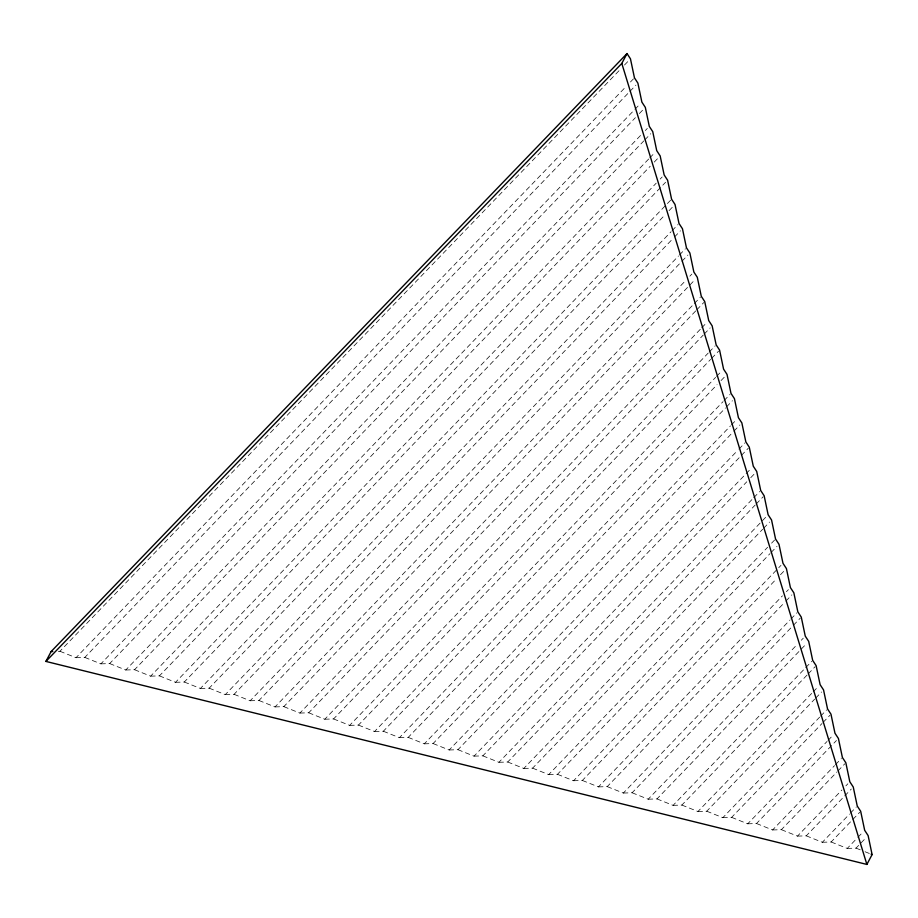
<?xml version="1.0" encoding="UTF-8"?>
<svg xmlns="http://www.w3.org/2000/svg" width="918" height="918" viewBox="0 0 918 918"><rect width="100%" height="100%" fill="white"/><g stroke="black" fill="none" stroke-linecap="round" stroke-linejoin="round"><path stroke-width="0.69" stroke-dasharray="4.59 3.44" d="M58.27 651.31L59.922 651.264L620.522 69.148M624.504 65.017L628.474 60.886M59.922 651.264L75.999 657.713L626.501 86.085M630.471 81.966L633.454 78.868M75.999 657.713L84.8 657.414L628.933 92.397M629.932 91.364L635.899 85.167M84.8 657.414L100.877 663.863L633.925 110.367M634.912 109.334L639.892 104.17M100.877 663.863L109.678 663.565L635.382 117.688M639.353 113.557L643.323 109.437M109.678 663.565L125.755 670.014L641.349 134.636M645.331 130.505L647.316 128.44M125.755 670.014L134.556 669.715L643.793 140.936M644.78 139.903L650.759 133.707M134.556 669.715L150.632 676.164L648.774 158.917M649.772 157.885L654.741 152.721M150.632 676.164L159.434 675.866L650.231 166.238M654.213 162.107L658.183 157.976M159.434 675.866L175.51 682.315L656.209 183.175M660.18 179.056L662.165 176.99M175.51 682.315L184.311 682.017L665.607 182.257M184.311 682.017L200.388 688.477L670.588 200.239M200.388 688.477L209.189 688.167L665.091 214.778M669.061 210.647L674.03 205.494M209.189 688.167L225.266 694.628L671.069 231.726M672.056 230.693L678.012 224.508M225.266 694.628L234.067 694.318L673.502 238.026M674.5 236.993L680.456 230.797M234.067 694.318L250.144 700.778L678.482 256.007M679.481 254.974L685.436 248.778M250.144 700.778L258.945 700.48L680.938 262.296M681.936 261.263L687.892 255.078M258.945 700.48L275.021 706.929L685.907 280.288M689.877 276.157L691.874 274.092M275.021 706.929L283.823 706.63L695.316 279.347M283.823 706.63L299.899 713.079L693.342 304.546M694.329 303.514L700.296 297.329M299.899 713.079L308.7 712.781L695.798 310.835M696.785 309.802L703.739 302.584M308.7 712.781L324.777 719.23L700.755 328.828M701.754 327.795L706.722 322.631M324.777 719.23L333.578 718.932L703.211 335.116M704.209 334.083L710.165 327.898M333.578 718.932L349.655 725.381L708.191 353.097M709.189 352.064L715.145 345.868M349.655 725.381L358.456 725.082L710.624 359.397M711.622 358.364L718.587 351.135M358.456 725.082L374.533 731.543L715.615 377.378M716.602 376.346L721.582 371.182M374.533 731.543L383.334 731.233L717.073 384.688M721.043 380.568L725.025 376.437M383.334 731.233L399.41 737.693L723.051 401.636M724.05 400.604L730.005 394.419M399.41 737.693L408.212 737.384L725.484 407.948M726.482 406.915L732.449 400.718M408.212 737.384L424.288 743.844L730.464 425.918M731.462 424.885L736.431 419.721M424.288 743.844L433.089 743.546L732.931 432.206M733.918 431.173L739.874 424.988M433.089 743.546L449.166 749.995L737.911 450.176M738.898 449.143L744.854 442.969M449.166 749.995L457.967 749.696L740.344 456.487M741.331 455.454L748.296 448.225M457.967 749.696L474.044 756.145L751.291 468.272M474.044 756.145L482.845 755.847L746.793 481.778M750.763 477.658L754.734 473.527M482.845 755.847L498.922 762.296L752.771 498.715M753.758 497.694L759.714 491.509M498.922 762.296L507.723 761.997L755.193 505.038M756.191 504.005L763.145 496.776M507.723 761.997L523.799 768.446L766.14 516.823M523.799 768.446L532.601 768.148L762.64 529.284M763.638 528.252L769.582 522.078M532.601 768.148L548.689 774.608L767.632 547.254M771.59 543.146L774.562 540.059M548.689 774.608L557.478 774.299L770.053 553.577M771.051 552.544L777.007 546.359M557.478 774.299L573.566 780.759L781 565.362M573.566 780.759L582.356 780.449L776.513 578.845M780.472 574.737L784.442 570.617M582.356 780.449L598.444 786.91L782.446 595.839M786.428 591.708L788.413 589.643M598.444 786.91L607.234 786.611L784.913 602.116M785.911 601.083L791.867 594.898M607.234 786.611L623.322 793.06L789.905 620.086M790.891 619.053L796.847 612.88M623.322 793.06L632.112 792.762L792.372 626.351M793.359 625.33L800.289 618.135M632.112 792.762L648.2 799.211L797.306 644.379M801.288 640.248L803.273 638.182M648.2 799.211L656.99 798.912L806.715 643.449M656.99 798.912L673.078 805.361L804.765 668.625M805.752 667.593L811.696 661.419M673.078 805.361L681.867 805.063L807.174 674.948M808.173 673.915L815.138 666.686M681.867 805.063L697.955 811.512L812.166 692.918M813.164 691.885L818.133 686.733M697.955 811.512L706.745 811.214L814.645 699.183M815.632 698.15L821.576 691.988M706.745 811.214L722.833 817.674L819.636 717.153M820.623 716.12L826.556 709.97M722.833 817.674L731.635 817.364L822.035 723.487M823.033 722.455L829.987 715.237M731.635 817.364L747.711 823.825L827.038 741.457M828.025 740.424L832.982 735.272M747.711 823.825L756.512 823.515L836.436 740.528M756.512 823.515L772.589 829.975L834.531 765.658M835.506 764.637L841.416 758.509M772.589 829.975L781.39 829.677L836.906 772.015M837.904 770.982L844.847 763.776M781.39 829.677L797.467 836.126L841.921 789.973M845.868 785.865L847.842 783.811M797.467 836.126L806.268 835.828L851.307 789.055M806.268 835.828L822.344 842.276L849.494 814.094M850.458 813.084L856.276 807.037M822.344 842.276L831.146 841.978L851.824 820.497M852.811 819.476L859.707 812.315M831.146 841.978L847.222 848.427L856.919 838.364M857.882 837.354L862.736 832.328M847.222 848.427L856.024 848.129L866.248 837.503M856.024 848.129L861.05 850.148M865.066 851.755L870.092 853.774"/><path stroke-width="1.38" d="M45.9 661.419L51.121 651.562L627.017 53.565L630.459 58.821L634.453 77.835L637.884 83.102L641.877 102.105L645.32 107.372L649.301 126.386L652.744 131.641L656.726 150.655L660.168 155.922L664.15 174.925L667.593 180.192L671.586 199.206L675.017 204.462L679.01 223.476L682.453 228.743L686.435 247.745L689.877 253.012L693.859 272.026L697.301 277.282L701.283 296.296L704.726 301.563L708.719 320.566L712.15 325.833L716.143 344.847L719.586 350.102L723.568 369.116L727.01 374.372L730.992 393.386L734.434 398.653L738.416 417.667L741.859 422.923L745.852 441.937L749.283 447.192L753.276 466.206L756.719 471.473L760.701 490.487L764.143 495.743L768.125 514.757L771.568 520.013L775.549 539.027L778.992 544.294L782.985 563.296L786.416 568.563L790.409 587.577L793.852 592.833L797.834 611.847L801.276 617.114L805.258 636.117L808.701 641.384L812.682 660.398L816.125 665.653L820.118 684.667L823.549 689.934L827.543 708.937L830.985 714.204L834.967 733.218L838.409 738.474L842.391 757.488L845.834 762.755L849.816 781.757L853.258 787.024L857.251 806.038L860.682 811.294L864.676 830.308L868.118 835.575L872.1 854.578L866.879 864.435L45.9 661.419L621.807 63.422L627.017 53.565M51.121 651.562L52.774 651.505M871.09 854.176L872.1 854.578M621.807 63.422L866.879 864.435"/></g></svg>
